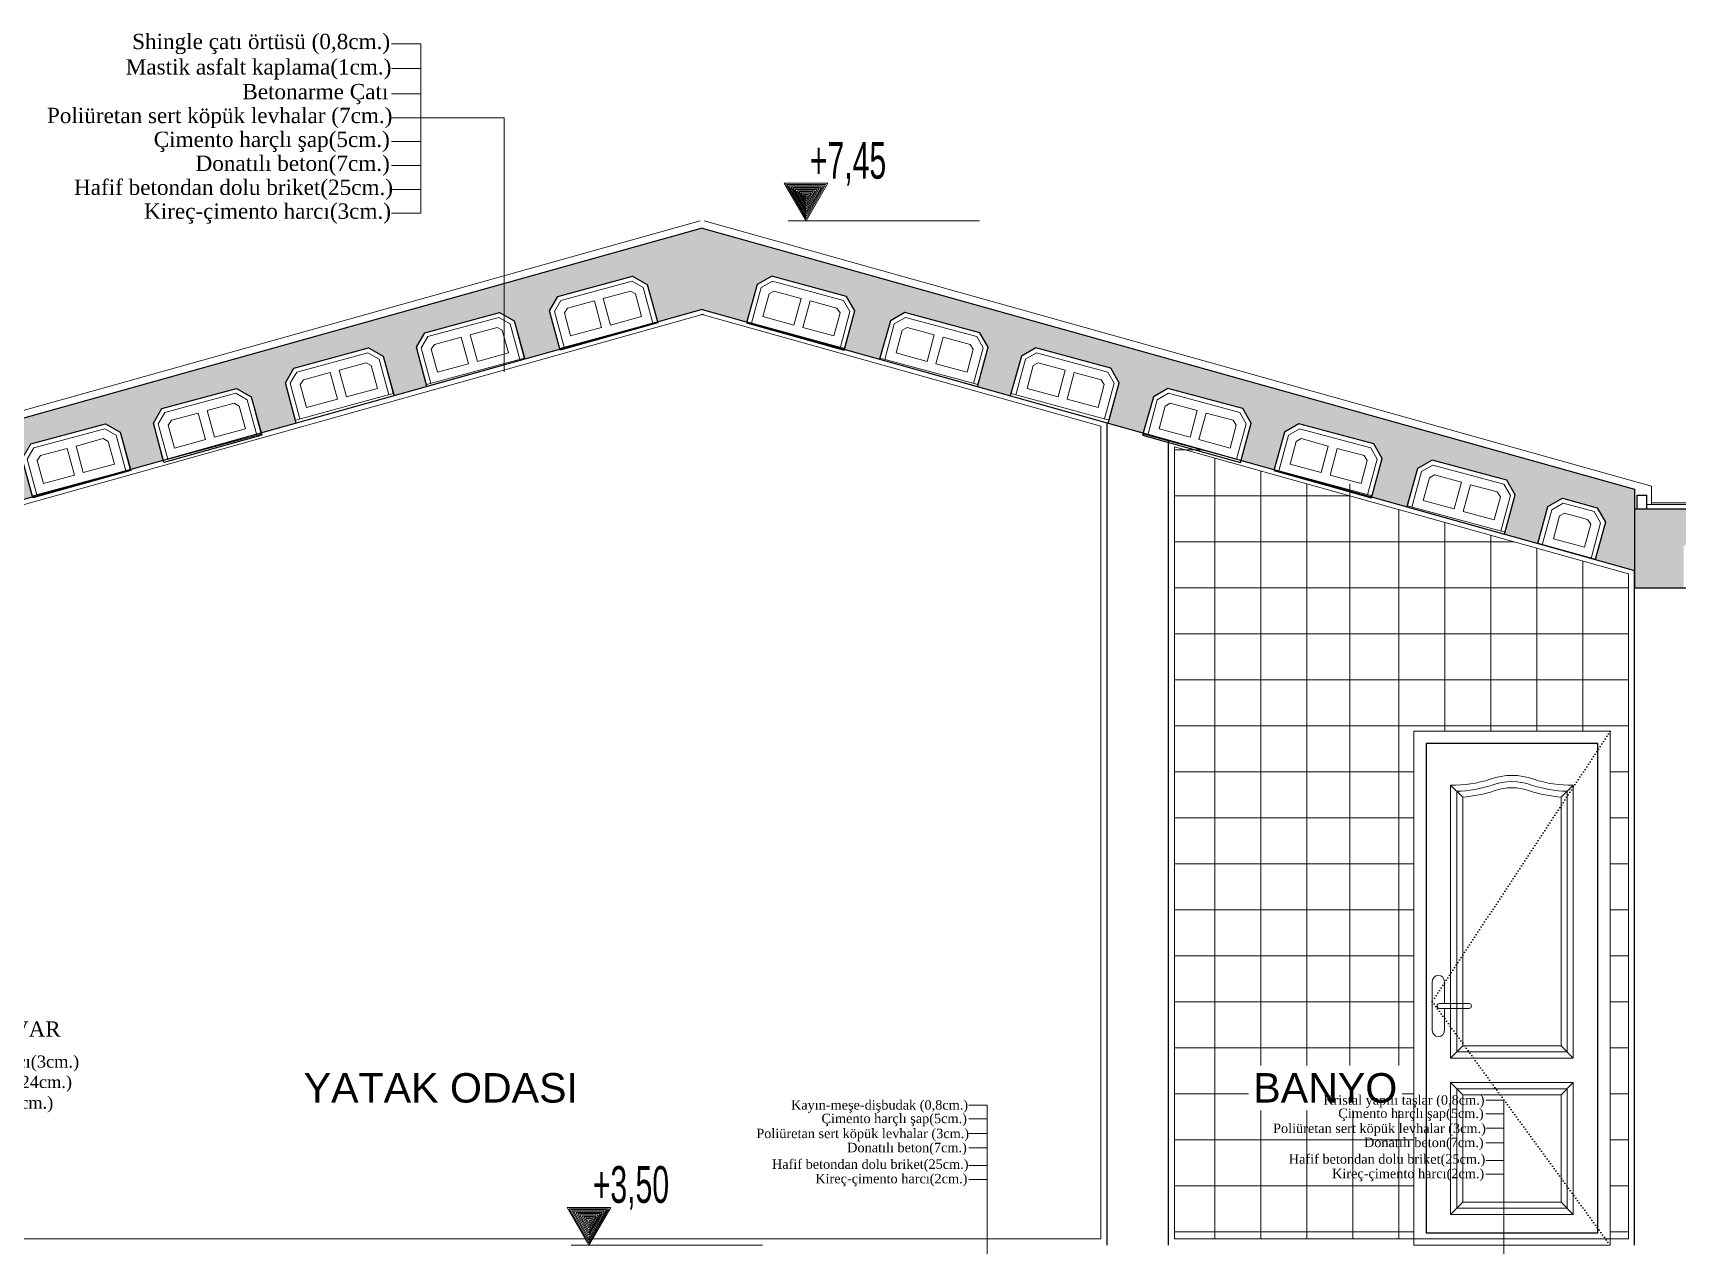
# Model space of a CAD drawing. Extents: x 775040 to 808375, y 4159409 to 4163651.
# Drawn here: x 802654 to 804330, y 4160622 to 4161858 of the extents above; entities that cross this region are included whole.
import ezdxf

# ---------------------------------------------------------------- set-up
doc = ezdxf.new("R2010")
doc.units = 0
doc.header["$MEASUREMENT"] = 0
doc.linetypes.add('DOT3', pattern=[0.06, 0, -0.06])
for name, color, linetype, lineweight in [('25yazi', 255, 'Continuous', 15), ('kapı', 3, 'Continuous', 9), ('P-HatchLight', 200, 'Continuous', 5), ('P-Levels', 240, 'Continuous', 20), ('P-Oklar', 31, 'Continuous', 18), ('Z_ duvar', 7, 'Continuous', 30), ('Z_asmolen', 53, 'Continuous', 9), ('Z_g3', 3, 'Continuous', 13), ('Z_g4', 4, 'Continuous', 15), ('Z_iç ölçü dikey', 111, 'Continuous', 25), ('Z_kesit döşeme', 5, 'Continuous', 30), ('Z_kolon tarama', 171, 'Continuous', 5), ('Z_sıva', 241, 'Continuous', 5), ('Z_tarama', 8, 'Continuous', 5), ('Z_yazı', 4, 'Continuous', 20)]:
    doc.layers.add(name, color=color, linetype=linetype, lineweight=lineweight)
for name, color, linetype in [('GÖRÜNÜŞ7', 1, 'Continuous'), ('IZDOT', 3, 'DOT3'), ('kot', 4, 'Continuous')]:
    doc.layers.add(name, color=color, linetype=linetype)
doc.styles.add('50', font='swisscl.ttf', dxfattribs={"height": 50})
doc.styles.add('ARIAL', font='ariblk.ttf', dxfattribs={"height": 1})
doc.styles.add('ÖLÇÜ', font='times.ttf', dxfattribs={"height": 15})
pattern_1 = [(45, (-1176038.405, -6240780.584), (-6.629126074, 6.629126074), []), (45, (-1176031.7755, -6240780.584), (-6.629126074, 6.629126074), [4.6875, -2.34375])]

# ---------------------------------------------------------------- blocks, each defined once
blk = doc.blocks.new('asbnm')
at = {"layer": 'Z_asmolen'}
for p, q in [((44128.83, -2548.34), (44123.66, -2553.51)), ((44129.66, -2550.34), (44125.66, -2554.34)), ((44162.49, -2548.34), (44128.83, -2548.34)), ((44161.66, -2550.34), (44129.66, -2550.34)), ((44161.66, -2550.34), (44165.66, -2554.34)), ((44162.49, -2548.34), (44167.66, -2553.51)), ((44187.83, -2548.34), (44182.66, -2553.51)), ((44188.66, -2550.34), (44184.66, -2554.34)), ((44221.49, -2548.34), (44187.83, -2548.34)), ((44220.66, -2550.34), (44188.66, -2550.34)), ((44220.66, -2550.34), (44224.66, -2554.34)), ((44221.49, -2548.34), (44226.66, -2553.51)), ((44123.66, -2570.34), (44123.66, -2553.51)), ((44125.66, -2570.34), (44125.66, -2554.34)), ((44131.43, -2554.34), (44129.66, -2556.07)), ((44129.66, -2566.34), (44129.66, -2556.07)), ((44143.66, -2554.34), (44131.43, -2554.34)), ((44143.66, -2554.34), (44143.66, -2566.34)), ((44159.76, -2554.34), (44147.66, -2554.34)), ((44147.66, -2554.34), (44147.66, -2566.34)), ((44159.76, -2554.34), (44161.66, -2556.01)), ((44161.66, -2566.34), (44161.66, -2556.01)), ((44165.66, -2570.34), (44165.66, -2554.34)), ((44167.66, -2570.34), (44167.66, -2553.51)), ((44182.66, -2570.34), (44182.66, -2553.51)), ((44184.66, -2570.34), (44184.66, -2554.34)), ((44190.43, -2554.34), (44188.66, -2556.07)), ((44188.66, -2566.34), (44188.66, -2556.07)), ((44202.66, -2554.34), (44190.43, -2554.34)), ((44202.66, -2554.34), (44202.66, -2566.34)), ((44218.76, -2554.34), (44206.66, -2554.34)), ((44206.66, -2554.34), (44206.66, -2566.34)), ((44218.76, -2554.34), (44220.66, -2556.01)), ((44220.66, -2566.34), (44220.66, -2556.01)), ((44224.66, -2570.34), (44224.66, -2554.34)), ((44226.66, -2570.34), (44226.66, -2553.51)), ((44167.66, -2570.34), (44123.66, -2570.34)), ((44143.66, -2566.34), (44129.66, -2566.34)), ((44161.66, -2566.34), (44147.66, -2566.34)), ((44226.66, -2570.34), (44182.66, -2570.34)), ((44202.66, -2566.34), (44188.66, -2566.34)), ((44220.66, -2566.34), (44206.66, -2566.34))]:
    blk.add_line(p, q, dxfattribs=at)
blk = doc.blocks.new('KOTLAMAGORUNUS KESITTE')
at = {"layer": 'P-HatchLight'}
for points in [[(0.1521, 0.1484), (0.0722, 0.01), (-0.0077, 0.1484)], [(0.1434, 0.1434), (0.0722, 0.02), (0.0009, 0.1434)], [(0.1348, 0.1384), (0.0722, 0.03), (0.0096, 0.1384)], [(0.1261, 0.1334), (0.0722, 0.04), (0.0183, 0.1334)], [(0.1175, 0.1284), (0.0722, 0.05), (0.0269, 0.1284)], [(0.1088, 0.1234), (0.0722, 0.06), (0.0356, 0.1234)], [(0.1001, 0.1184), (0.0722, 0.07), (0.0442, 0.1184)], [(0.0915, 0.1134), (0.0722, 0.08), (0.0529, 0.1134)], [(0.0828, 0.1084), (0.0722, 0.09), (0.0616, 0.1084)], [(0.0742, 0.1034), (0.0722, 0.1), (0.0702, 0.1034)]]:
    blk.add_lwpolyline(points, close=True, dxfattribs=at)
at = {"layer": 'P-Oklar', "color": 2, "ltscale": 0.5}
blk.add_line((0, 0), (0.7795, 0), dxfattribs=at)
blk.add_lwpolyline([(-0.0164, 0.1534), (0.0722, 0), (0.1608, 0.1534)], close=True, dxfattribs=at)
at = {"layer": 'P-Levels', "color": 7, "style": '50', "width": 0.8}
blk.add_attdef('%%P0.00', (-0.0314, 0.1775), '', height=0.15, dxfattribs=at)

msp = doc.modelspace()

# ---------------------------------------------------------------- hatches: boundary and pattern name
at = {"layer": 'Z_kolon tarama'}
h = msp.add_hatch(dxfattribs=at)
h.set_pattern_fill('ANSI33', color=256, scale=37.5, style=0)
h.set_pattern_definition(pattern_1)
h.paths.add_polyline_path([(803336.26, 4161658.89), (802188.44, 4161337.45), (802201.93, 4161289.3), (802323.76, 4161323.42), (802323.76, 4161197.27), (802386.26, 4161197.27), (802386.26, 4161309.77), (802426.19, 4161320.95), (802415.75, 4161359.57), (802424.29, 4161374.43), (802459.72, 4161384), (802474.58, 4161375.46), (802485.22, 4161337.48), (802518.71, 4161346.86), (802507.88, 4161386.93), (802516.42, 4161401.79), (802592.57, 4161422.37), (802607.43, 4161413.83), (802618.37, 4161374.77), (802654.12, 4161384.79), (802643.54, 4161423.94), (802652.08, 4161438.8), (802728.24, 4161459.38), (802743.1, 4161450.84), (802753.78, 4161412.7), (802787.29, 4161422.08), (802777.04, 4161460.01), (802785.58, 4161474.88), (802861.73, 4161495.45), (802876.59, 4161486.91), (802886.93, 4161449.98), (802922.68, 4161459.99), (802911.52, 4161501.28), (802920.06, 4161516.14), (802996.21, 4161536.72), (803011.08, 4161528.18), (803022.36, 4161487.91), (803055.84, 4161497.29), (803045.02, 4161537.35), (803053.56, 4161552.21), (803129.71, 4161572.79), (803144.57, 4161564.25), (803155.51, 4161525.2), (803191.26, 4161535.21), (803180.68, 4161574.36), (803189.22, 4161589.23), (803265.37, 4161609.8), (803280.24, 4161601.27), (803290.92, 4161563.12), (803336.26, 4161575.82), (803381.6, 4161563.12), (803392.29, 4161601.27), (803407.15, 4161609.8), (803483.3, 4161589.23), (803491.84, 4161574.36), (803481.26, 4161535.21), (803517.01, 4161525.2), (803527.95, 4161564.25), (803542.81, 4161572.79), (803618.97, 4161552.21), (803627.51, 4161537.35), (803616.68, 4161497.29), (803650.17, 4161487.91), (803661.44, 4161528.18), (803676.31, 4161536.72), (803752.46, 4161516.14), (803761, 4161501.28), (803749.84, 4161459.99), (803785.59, 4161449.98), (803795.93, 4161486.91), (803810.79, 4161495.45), (803886.94, 4161474.88), (803895.48, 4161460.01), (803885.23, 4161422.08), (803918.74, 4161412.7), (803929.42, 4161450.84), (803944.29, 4161459.38), (804020.44, 4161438.8), (804028.98, 4161423.94), (804018.4, 4161384.79), (804054.15, 4161374.77), (804065.09, 4161413.83), (804079.95, 4161422.37), (804156.1, 4161401.79), (804164.64, 4161386.93), (804153.82, 4161346.86), (804187.65, 4161337.39), (804197.79, 4161374.93), (804212.65, 4161383.47), (804248.08, 4161373.89), (804256.62, 4161359.03), (804245.98, 4161321.05), (804246.33, 4161320.96), (804286.26, 4161309.77), (804286.26, 4161372.27), (804286.26, 4161392.85)])
h = msp.add_hatch(dxfattribs=at)
h.set_pattern_fill('ANSI33', color=256, scale=37.5, style=0)
h.set_pattern_definition(pattern_1)
h.paths.add_polyline_path([(805234.19, 4161347.27), (805318.33, 4161347.27), (805331.26, 4161334.34), (805331.26, 4161292.27), (805368.76, 4161292.27), (805368.76, 4161334.34), (805381.69, 4161347.27), (805465.83, 4161347.27), (805476.43, 4161336.67), (805476.43, 4161372.27), (804286.26, 4161372.27), (804286.26, 4161292.27), (804336.26, 4161292.27), (804336.26, 4161334.34), (804349.19, 4161347.27), (804433.33, 4161347.27), (804446.26, 4161334.34), (804446.26, 4161292.27), (804483.76, 4161292.27), (804483.76, 4161334.34), (804496.69, 4161347.27), (804580.83, 4161347.27), (804593.76, 4161334.34), (804593.76, 4161292.27), (804631.26, 4161292.27), (804631.26, 4161334.34), (804644.19, 4161347.27), (804728.33, 4161347.27), (804741.26, 4161334.34), (804741.26, 4161292.27), (804778.76, 4161292.27), (804778.76, 4161334.34), (804791.69, 4161347.27), (804875.83, 4161347.27), (804888.76, 4161334.34), (804888.76, 4161292.27), (804926.26, 4161292.27), (804926.26, 4161334.34), (804939.19, 4161347.27), (805023.33, 4161347.27), (805036.26, 4161334.34), (805036.26, 4161292.27), (805073.76, 4161292.27), (805073.76, 4161334.34), (805086.69, 4161347.27), (805170.83, 4161347.27), (805183.76, 4161334.34), (805183.76, 4161292.27), (805221.26, 4161292.27), (805221.26, 4161334.34)])
h.paths.add_polyline_path([(804616.98, 4161311.81), (804616.98, 4161352.73), (804570.1, 4161352.73), (804570.1, 4161311.81)], flags=24)
h.paths.add_polyline_path([(806271.54, 4161311.81), (806271.54, 4161352.73), (806224.67, 4161352.73), (806224.67, 4161311.81)], flags=25)
h.paths.add_polyline_path([(806062.59, 4161340.51), (806062.59, 4161372.27), (805476.43, 4161372.27), (805476.43, 4161336.67), (805478.76, 4161334.34), (805478.76, 4161292.27), (805516.26, 4161292.27), (805516.26, 4161334.34), (805529.19, 4161347.27), (805613.33, 4161347.27), (805626.26, 4161334.34), (805626.26, 4161292.27), (805663.76, 4161292.27), (805663.76, 4161334.34), (805676.69, 4161347.27), (805760.83, 4161347.27), (805773.76, 4161334.34), (805773.76, 4161292.27), (805811.26, 4161292.27), (805811.26, 4161334.34), (805824.19, 4161347.27), (805908.33, 4161347.27), (805921.26, 4161334.34), (805921.26, 4161292.27), (805958.76, 4161292.27), (805958.76, 4161334.34), (805971.69, 4161347.27), (806055.83, 4161347.27)])

# ---------------------------------------------------------------- linework, layer by layer
at = {"layer": 'GÖRÜNÜŞ7', "color": 21}
msp.add_lwpolyline([(804248.76, 4160634.77), (804248.76, 4161133.52), (804073.76, 4161133.52), (804073.76, 4160634.77), (804248.76, 4160634.77)], dxfattribs=at)
at = {"layer": 'IZDOT', "ltscale": 50}
msp.add_lwpolyline([(804261.26, 4161146.02), (804080.01, 4160870.62), (804261.26, 4160622.27)], dxfattribs=at)
at = {"layer": 'kapı', "color": 8}
for p, q in [((804098.76, 4161090.97), (804111.26, 4161078.89)), ((804223.76, 4161090.97), (804211.26, 4161078.89)), ((804080.01, 4160891.02), (804080.01, 4160841.02)), ((804092.51, 4160891.02), (804092.51, 4160868.52)), ((804087.51, 4160868.52), (804117.51, 4160868.52)), ((804087.51, 4160863.52), (804117.51, 4160863.52)), ((804092.51, 4160863.52), (804092.51, 4160841.02)), ((804111.26, 4160825.39), (804098.76, 4160812.89)), ((804211.26, 4160825.39), (804223.76, 4160812.89)), ((804111.26, 4160775.39), (804098.76, 4160787.89)), ((804211.26, 4160775.39), (804223.76, 4160787.89)), ((804111.26, 4160666.02), (804098.76, 4160653.52)), ((804211.26, 4160666.02), (804223.76, 4160653.52))]:
    msp.add_line(p, q, dxfattribs=at)
at = {"layer": 'kapı', "color": 4}
msp.add_lwpolyline([(804061.26, 4160622.27), (804261.26, 4160622.27), (804261.26, 4161146.02), (804061.26, 4161146.02), (804061.26, 4160622.27)], close=True, dxfattribs=at)
at = {"layer": 'kapı', "color": 8}
for points in [[(804098.76, 4160812.89), (804223.76, 4160812.89), (804223.76, 4161090.97, -0.080625), (804183.39, 4161097.03, 0.1795974), (804139.14, 4161097.03, -0.0805689), (804098.76, 4161090.97)], [(804111.26, 4160825.39), (804211.26, 4160825.39), (804211.26, 4161078.89, -0.0584438), (804179.28, 4161085.22, 0.1822595), (804143.24, 4161085.22, -0.058407), (804111.26, 4161078.89)]]:
    msp.add_lwpolyline(points, format="xyb", close=True, dxfattribs=at)
at = {"layer": 'kapı', "color": 9}
msp.add_lwpolyline([(804105.01, 4160819.14), (804217.51, 4160819.14), (804217.51, 4161084.8, -0.0690053), (804181.34, 4161091.12, 0.1808346), (804141.19, 4161091.12, -0.0689597), (804105.01, 4161084.8)], format="xyb", close=True, dxfattribs=at)
at = {"layer": 'kapı', "color": 8}
msp.add_lwpolyline([(804098.76, 4160787.89), (804098.76, 4160653.52), (804223.76, 4160653.52), (804223.76, 4160787.89), (804098.76, 4160787.89)], dxfattribs=at)
at = {"layer": 'kapı', "color": 9}
msp.add_lwpolyline([(804105.01, 4160781.64), (804105.01, 4160659.77), (804217.51, 4160659.77), (804217.51, 4160781.64)], close=True, dxfattribs=at)
at = {"layer": 'kapı', "color": 8}
msp.add_lwpolyline([(804111.26, 4160775.39), (804111.26, 4160666.02), (804211.26, 4160666.02), (804211.26, 4160775.39)], close=True, dxfattribs=at)
for centre, radius, start, end in [((804086.26, 4160891.02), 6.25, 0, 180), ((804087.51, 4160866.02), 2.5, 90, 270), ((804117.51, 4160866.02), 2.5, 270, 90), ((804086.26, 4160841.02), 6.25, 180, 0)]:
    msp.add_arc(centre, radius, start, end, dxfattribs=at)
at = {"layer": 'Z_ duvar', "ltscale": 50}
for p, q in [((803748.76, 4160622.27), (803748.76, 4161460.3)), ((803811.26, 4160622.27), (803811.26, 4161442.79)), ((804286.26, 4160622.27), (804286.26, 4161292.27))]:
    msp.add_line(p, q, dxfattribs=at)
at = {"layer": 'Z_asmolen'}
for p, q in [((803189.22, 4161589.23), (803265.37, 4161609.8)), ((803192.32, 4161585.21), (803264.72, 4161604.77)), ((803264.72, 4161604.77), (803276.22, 4161598.17)), ((803265.37, 4161609.8), (803280.24, 4161601.27)), ((803407.15, 4161609.8), (803392.29, 4161601.27)), ((803407.8, 4161604.77), (803396.3, 4161598.17)), ((803483.3, 4161589.23), (803407.15, 4161609.8)), ((803480.2, 4161585.21), (803407.8, 4161604.77)), ((803189.22, 4161589.23), (803180.68, 4161574.36)), ((803235.49, 4161587.16), (803263.15, 4161594.64)), ((803235.49, 4161587.16), (803242.83, 4161560.01)), ((803263.15, 4161594.64), (803268.22, 4161591.82)), ((803274.5, 4161568.57), (803268.22, 4161591.82)), ((803286, 4161561.97), (803276.22, 4161598.17)), ((803290.53, 4161563.19), (803280.24, 4161601.27)), ((803382, 4161563.19), (803392.29, 4161601.27)), ((803386.52, 4161561.97), (803396.3, 4161598.17)), ((803398.02, 4161568.57), (803404.3, 4161591.82)), ((803409.38, 4161594.64), (803404.3, 4161591.82)), ((803437.03, 4161587.16), (803409.38, 4161594.64)), ((803437.03, 4161587.16), (803429.69, 4161560.01)), ((803483.3, 4161589.23), (803491.84, 4161574.36)), ((803190.97, 4161536.29), (803180.68, 4161574.36)), ((803192.32, 4161585.21), (803185.71, 4161573.71)), ((803195.5, 4161537.51), (803185.71, 4161573.71)), ((803199.06, 4161577.32), (803195.79, 4161572.38)), ((803202.1, 4161549.01), (803195.79, 4161572.38)), ((803199.06, 4161577.32), (803226.44, 4161584.72)), ((803226.44, 4161584.72), (803233.78, 4161557.57)), ((803446.08, 4161584.72), (803438.74, 4161557.57)), ((803473.46, 4161577.32), (803446.08, 4161584.72)), ((803470.42, 4161549.01), (803476.74, 4161572.38)), ((803473.46, 4161577.32), (803476.74, 4161572.38)), ((803477.03, 4161537.51), (803486.81, 4161573.71)), ((803480.2, 4161585.21), (803486.81, 4161573.71)), ((803481.55, 4161536.29), (803491.84, 4161574.36)), ((803190.97, 4161536.29), (803290.53, 4161563.19)), ((803202.1, 4161549.01), (803233.78, 4161557.57)), ((803242.83, 4161560.01), (803274.5, 4161568.57)), ((803481.55, 4161536.29), (803382, 4161563.19)), ((803429.69, 4161560.01), (803398.02, 4161568.57)), ((803470.42, 4161549.01), (803438.74, 4161557.57)), ((804079.95, 4161422.37), (804065.09, 4161413.83)), ((804156.1, 4161401.79), (804079.95, 4161422.37)), ((804054.8, 4161375.75), (804065.09, 4161413.83)), ((804059.32, 4161374.53), (804069.11, 4161410.73)), ((804080.6, 4161417.34), (804069.11, 4161410.73)), ((804070.82, 4161381.13), (804077.1, 4161404.39)), ((804082.18, 4161407.2), (804077.1, 4161404.39)), ((804153.01, 4161397.77), (804080.6, 4161417.34)), ((804109.83, 4161399.72), (804082.18, 4161407.2)), ((804109.83, 4161399.72), (804102.5, 4161372.57)), ((804118.88, 4161397.28), (804111.55, 4161370.13)), ((804146.26, 4161389.88), (804118.88, 4161397.28)), ((804146.26, 4161389.88), (804149.54, 4161384.94)), ((804149.83, 4161350.07), (804159.61, 4161386.27)), ((804153.01, 4161397.77), (804159.61, 4161386.27)), ((804154.35, 4161348.85), (804164.64, 4161386.93)), ((804156.1, 4161401.79), (804164.64, 4161386.93)), ((804154.35, 4161348.85), (804054.8, 4161375.75)), ((804102.5, 4161372.57), (804070.82, 4161381.13)), ((804143.22, 4161361.57), (804111.55, 4161370.13)), ((804143.22, 4161361.57), (804149.54, 4161384.94)), ((804187.65, 4161337.39), (804197.79, 4161374.93)), ((804192.16, 4161336.12), (804201.81, 4161371.83)), ((804212.65, 4161383.47), (804197.79, 4161374.93)), ((804213.3, 4161378.44), (804201.81, 4161371.83)), ((804248.08, 4161373.89), (804212.65, 4161383.47)), ((804244.98, 4161369.88), (804213.3, 4161378.44)), ((804244.98, 4161369.88), (804251.59, 4161358.38)), ((804248.08, 4161373.89), (804256.62, 4161359.03)), ((804203.52, 4161342.23), (804209.8, 4161365.49)), ((804209.8, 4161365.49), (804203.52, 4161342.23)), ((804214.88, 4161368.3), (804209.8, 4161365.49)), ((804238.24, 4161361.99), (804214.88, 4161368.3)), ((804238.24, 4161361.99), (804214.88, 4161368.3)), ((804235.2, 4161333.67), (804241.51, 4161357.05)), ((804241.51, 4161357.05), (804235.2, 4161333.67)), ((804238.24, 4161361.99), (804241.51, 4161357.05)), ((804241.8, 4161322.18), (804251.59, 4161358.38)), ((804235.2, 4161333.67), (804203.52, 4161342.23)), ((804235.2, 4161333.67), (804203.52, 4161342.23))]:
    msp.add_line(p, q, dxfattribs=at)
at = {"layer": 'Z_g3', "ltscale": 0.8}
for p, q in [((803019.59, 4161846.78), (803049.58, 4161846.78)), ((803049.58, 4161846.78), (803049.58, 4161673.92)), ((803019.59, 4161821.62), (803049.58, 4161821.62)), ((803019.59, 4161795.64), (803049.58, 4161795.64)), ((803019.59, 4161771.29), (803049.58, 4161771.29)), ((803049.58, 4161771.29), (803134.5, 4161771.29)), ((803134.5, 4161512.24), (803134.5, 4161771.29)), ((803019.59, 4161746.95), (803049.58, 4161746.95)), ((803019.59, 4161722.61), (803049.58, 4161722.61)), ((803019.59, 4161698.26), (803049.58, 4161698.26)), ((803019.59, 4161673.92), (803049.58, 4161673.92))]:
    msp.add_line(p, q, dxfattribs=at)
at = {"layer": 'Z_g3'}
for p, q in [((804134.56, 4160770.08), (804153.04, 4160770.08)), ((804134.56, 4160770.08), (804153.04, 4160770.08)), ((804153.04, 4160770.08), (804153.04, 4160539.42)), ((803608.03, 4160764.86), (803626.5, 4160764.86)), ((803608.03, 4160764.86), (803626.5, 4160764.86)), ((803608.03, 4160750.97), (803626.5, 4160750.97)), ((803608.03, 4160750.97), (803626.5, 4160750.97)), ((803626.5, 4160764.86), (803626.5, 4160534.19)), ((804134.56, 4160756.2), (804153.04, 4160756.2)), ((804134.56, 4160756.2), (804153.04, 4160756.2)), ((803608.03, 4160736.21), (803626.5, 4160736.21)), ((804134.56, 4160741.43), (804153.04, 4160741.43)), ((803608.03, 4160721.44), (803626.5, 4160721.44)), ((804134.56, 4160726.66), (804153.04, 4160726.66)), ((803608.03, 4160703.47), (803626.5, 4160703.47)), ((804134.56, 4160708.69), (804153.04, 4160708.69)), ((803608.03, 4160689.27), (803626.5, 4160689.27)), ((804134.56, 4160694.5), (804153.04, 4160694.5))]:
    msp.add_line(p, q, dxfattribs=at)
at = {"layer": 'Z_g4', "color": 4, "linetype": 'Continuous'}
msp.add_line((803336.26, 4161575.82), (804286.26, 4161309.77), dxfattribs=at)
at = {"layer": 'Z_iç ölçü dikey', "color": 5, "linetype": 'Continuous'}
for p, q in [((803189.22, 4161589.23), (803265.37, 4161609.8)), ((803265.37, 4161609.8), (803280.24, 4161601.27)), ((803407.15, 4161609.8), (803392.29, 4161601.27)), ((803483.3, 4161589.23), (803407.15, 4161609.8)), ((803180.68, 4161574.36), (803189.22, 4161589.23)), ((803280.24, 4161601.27), (803291.17, 4161562.21)), ((803392.29, 4161601.27), (803381.35, 4161562.21)), ((803491.84, 4161574.36), (803483.3, 4161589.23)), ((803053.56, 4161552.21), (803129.71, 4161572.79)), ((803129.71, 4161572.79), (803144.57, 4161564.25)), ((803191.51, 4161534.3), (803180.68, 4161574.36)), ((803481.01, 4161534.3), (803491.84, 4161574.36)), ((803542.81, 4161572.79), (803527.95, 4161564.25)), ((803618.97, 4161552.21), (803542.81, 4161572.79)), ((803144.57, 4161564.25), (803155.51, 4161525.2)), ((803291.17, 4161562.21), (803191.51, 4161534.3)), ((803381.35, 4161562.21), (803481.01, 4161534.3)), ((803527.95, 4161564.25), (803517.01, 4161525.2)), ((802920.06, 4161516.14), (802996.21, 4161536.72)), ((802996.21, 4161536.72), (803011.08, 4161528.18)), ((803045.02, 4161537.35), (803053.56, 4161552.21)), ((803055.84, 4161497.29), (803045.02, 4161537.35)), ((803616.68, 4161497.29), (803627.51, 4161537.35)), ((803627.51, 4161537.35), (803618.97, 4161552.21)), ((803676.31, 4161536.72), (803661.44, 4161528.18)), ((803752.46, 4161516.14), (803676.31, 4161536.72)), ((803011.08, 4161528.18), (803022.36, 4161487.91)), ((803155.51, 4161525.2), (803055.84, 4161497.29)), ((803517.01, 4161525.2), (803616.68, 4161497.29)), ((803661.44, 4161528.18), (803650.17, 4161487.91)), ((802911.52, 4161501.28), (802920.06, 4161516.14)), ((803761, 4161501.28), (803752.46, 4161516.14)), ((802785.58, 4161474.88), (802861.73, 4161495.45)), ((802861.73, 4161495.45), (802876.59, 4161486.91)), ((802876.59, 4161486.91), (802887.53, 4161447.86)), ((802922.68, 4161459.99), (802911.52, 4161501.28)), ((803749.84, 4161459.99), (803761, 4161501.28)), ((803795.93, 4161486.91), (803784.99, 4161447.86)), ((803810.79, 4161495.45), (803795.93, 4161486.91)), ((803886.94, 4161474.88), (803810.79, 4161495.45)), ((802777.04, 4161460.01), (802785.58, 4161474.88)), ((803895.48, 4161460.01), (803886.94, 4161474.88)), ((802652.08, 4161438.8), (802728.24, 4161459.38)), ((802728.24, 4161459.38), (802743.1, 4161450.84)), ((802787.86, 4161419.95), (802777.04, 4161460.01)), ((803884.66, 4161419.95), (803895.48, 4161460.01)), ((803944.29, 4161459.38), (803929.42, 4161450.84)), ((804020.44, 4161438.8), (803944.29, 4161459.38)), ((802743.1, 4161450.84), (802754.04, 4161411.79)), ((802887.53, 4161447.86), (802787.86, 4161419.95)), ((803784.99, 4161447.86), (803884.66, 4161419.95)), ((803929.42, 4161450.84), (803918.49, 4161411.79)), ((804028.98, 4161423.94), (804020.44, 4161438.8)), ((802654.37, 4161383.88), (802643.54, 4161423.94)), ((804018.15, 4161383.88), (804028.98, 4161423.94)), ((804079.95, 4161422.37), (804065.09, 4161413.83)), ((804156.1, 4161401.79), (804079.95, 4161422.37)), ((802754.04, 4161411.79), (802654.37, 4161383.88)), ((803918.49, 4161411.79), (804018.15, 4161383.88)), ((804065.09, 4161413.83), (804054.15, 4161374.77)), ((804153.82, 4161346.86), (804164.64, 4161386.93)), ((804164.64, 4161386.93), (804156.1, 4161401.79)), ((804286.26, 4161392.85), (804286.26, 4161372.27)), ((804288.78, 4161372.27), (804288.78, 4161386.64)), ((804288.78, 4161386.64), (804298.78, 4161386.64)), ((804298.78, 4161372.27), (804298.78, 4161386.64)), ((804054.15, 4161374.77), (804153.82, 4161346.86)), ((804187.65, 4161337.39), (804197.79, 4161374.93)), ((804197.79, 4161374.93), (804212.65, 4161383.47)), ((804212.65, 4161383.47), (804248.08, 4161373.89)), ((804248.08, 4161373.89), (804256.62, 4161359.03)), ((804256.62, 4161359.03), (804245.98, 4161321.05)), ((804246.33, 4161320.96), (804187.65, 4161337.39))]:
    msp.add_line(p, q, dxfattribs=at)
at = {"layer": 'Z_kesit döşeme', "linetype": 'Continuous'}
for p, q in [((803336.26, 4161658.89), (802188.44, 4161337.45)), ((803336.26, 4161658.89), (804286.26, 4161392.85)), ((803336.26, 4161575.82), (802386.26, 4161309.77)), ((803336.26, 4161575.82), (804286.26, 4161309.77)), ((804286.26, 4161292.27), (804286.26, 4161309.77))]:
    msp.add_line(p, q, dxfattribs=at)
msp.add_lwpolyline([(806062.59, 4161372.27), (804286.26, 4161372.27), (804286.26, 4161292.27), (806062.59, 4161292.27)], dxfattribs=at)
at = {"layer": 'Z_sıva', "linetype": 'Continuous'}
for p, q in [((803334.24, 4161666.12), (802179.2, 4161342.65)), ((803338.28, 4161666.12), (804303.36, 4161395.85)), ((803337.61, 4161571), (802391.26, 4161305.98)), ((803334.91, 4161571), (803742.4, 4161456.89)), ((803742.4, 4161456.89), (803742.4, 4160628.52)), ((803817.51, 4161435.85), (803817.51, 4160628.52)), ((803817.51, 4161435.85), (804280.01, 4161306.33)), ((804298.78, 4161386.64), (804298.78, 4161372.27)), ((804303.36, 4161377.27), (804303.36, 4161395.85)), ((804298.78, 4161377.27), (804411.26, 4161377.27)), ((804303.36, 4161378.96), (804406.26, 4161378.96)), ((804280.01, 4161292.27), (804280.01, 4161306.33)), ((804280.01, 4160628.52), (804280.01, 4161292.27)), ((803742.4, 4160628.52), (802391.26, 4160628.52)), ((803817.51, 4160628.52), (804280.01, 4160628.52))]:
    msp.add_line(p, q, dxfattribs=at)
at = {"layer": 'Z_tarama'}
for p, q in [((803847, 4161432.78), (803817.51, 4161432.78)), ((803858.45, 4160628.52), (803858.45, 4161424.39)), ((803905.32, 4160805.38), (803905.32, 4161411.26)), ((803995.84, 4161385.91), (803817.51, 4161385.91)), ((803952.2, 4160805.38), (803952.2, 4161398.13)), ((803996.25, 4160805.38), (803996.25, 4161398.13)), ((804045.95, 4160805.38), (804045.95, 4161371.88)), ((804092.82, 4161146.02), (804092.82, 4161358.75)), ((803998.76, 4161339.03), (803817.51, 4161339.03)), ((804163.23, 4161339.03), (803998.76, 4161339.03)), ((804139.7, 4161146.02), (804139.7, 4161345.62)), ((804186.57, 4161146.02), (804186.57, 4161332.5)), ((804233.45, 4161146.02), (804233.45, 4161319.37)), ((803998.76, 4161292.16), (803817.51, 4161292.16)), ((804280.01, 4161292.16), (803998.76, 4161292.16)), ((803998.76, 4161245.28), (803817.51, 4161245.28)), ((804280.01, 4161245.28), (803998.76, 4161245.28)), ((803998.76, 4161198.41), (803817.51, 4161198.41)), ((804280.01, 4161198.41), (803998.76, 4161198.41)), ((803998.76, 4161151.53), (803817.51, 4161151.53)), ((804280.01, 4161151.53), (803998.76, 4161151.53)), ((803998.76, 4161104.66), (803817.51, 4161104.66)), ((804061.26, 4161104.66), (803998.76, 4161104.66)), ((804280.01, 4161104.66), (804261.26, 4161104.66)), ((803998.76, 4161057.78), (803817.51, 4161057.78)), ((804061.26, 4161057.78), (803998.76, 4161057.78)), ((804280.01, 4161057.78), (804261.26, 4161057.78)), ((803998.76, 4161010.91), (803817.51, 4161010.91)), ((804061.26, 4161010.91), (803998.76, 4161010.91)), ((804280.01, 4161010.91), (804261.26, 4161010.91)), ((803998.76, 4160964.03), (803817.51, 4160964.03)), ((804061.26, 4160964.03), (803998.76, 4160964.03)), ((804280.01, 4160964.03), (804261.26, 4160964.03)), ((803998.76, 4160917.16), (803817.51, 4160917.16)), ((804061.26, 4160917.16), (803998.76, 4160917.16)), ((804280.01, 4160917.16), (804261.26, 4160917.16)), ((803998.76, 4160870.28), (803817.51, 4160870.28)), ((804061.26, 4160870.28), (803998.76, 4160870.28)), ((804280.01, 4160870.28), (804261.26, 4160870.28)), ((803998.76, 4160823.41), (803817.51, 4160823.41)), ((804061.26, 4160823.41), (803998.76, 4160823.41)), ((804280.01, 4160823.41), (804261.26, 4160823.41)), ((803892.68, 4160776.53), (803817.51, 4160776.53)), ((804061.26, 4160776.53), (804049.46, 4160776.53)), ((804280.01, 4160776.53), (804261.26, 4160776.53)), ((803905.32, 4160628.52), (803905.32, 4160759.34)), ((803952.2, 4160628.52), (803952.2, 4160759.34)), ((803999.07, 4160628.52), (803999.07, 4160759.34)), ((804045.95, 4160628.52), (804045.95, 4160759.34)), ((803998.76, 4160729.66), (803817.51, 4160729.66)), ((804061.26, 4160729.66), (803998.76, 4160729.66)), ((804280.01, 4160729.66), (804261.26, 4160729.66)), ((803998.76, 4160682.78), (803817.51, 4160682.78)), ((804061.26, 4160682.78), (803998.76, 4160682.78)), ((804280.01, 4160682.78), (804261.26, 4160682.78)), ((803998.76, 4160635.91), (803817.51, 4160635.91)), ((804061.26, 4160635.91), (803998.76, 4160635.91)), ((804280.01, 4160635.91), (804261.26, 4160635.91))]:
    msp.add_line(p, q, dxfattribs=at)

# ---------------------------------------------------------------- block references
at = {"layer": 'kapı'}
for p, xscale, yscale, zscale, rotation in [((901417.45, 4194319.17), -2.343749999999999, 2.34375, 2.34375, 15.1214158906692), ((705255.08, 4194319.17), 2.343749999999999, 2.343749999999999, 2.343749999999999, 344.8785841093309), ((901149.47, 4194241.84), -2.343749999999999, 2.34375, 2.34375, 15.1214158906692), ((705523.05, 4194241.84), 2.343749999999999, 2.343749999999999, 2.343749999999999, 344.8785841093309)]:
    msp.add_blockref('asbnm', p, dxfattribs=dict(at, xscale=xscale, yscale=yscale, zscale=zscale, rotation=rotation))
at = {"layer": 'kot'}
ref = msp.add_blockref('KOTLAMAGORUNUS KESITTE', (803423.99, 4161666.12), dxfattribs=dict(at, xscale=250, yscale=250, zscale=250))
ref.add_attrib('%%P0.00', '+7,45', (803445.9, 4161709.19), dxfattribs={"layer": '25yazi', "height": 37.5, "style": '50', "width": 0.8})
ref = msp.add_blockref('KOTLAMAGORUNUS KESITTE', (803202.78, 4160622.27), dxfattribs=dict(at, xscale=250, yscale=250, zscale=250))
ref.add_attrib('%%P0.00', '+3,50', (803224.69, 4160665.35), dxfattribs={"layer": '25yazi', "height": 37.5, "style": '50', "width": 0.8})

# ---------------------------------------------------------------- texts
at = {"layer": 'Z_g3', "ltscale": 0.8, "style": 'ÖLÇÜ'}
for s, height, p in [('Shingle çatı örtüsü (0,8cm.)', 15.625, (802755.42, 4161841.25)), ('Mastik asfalt kaplama(1cm.)', 15.625, (802748.92, 4161815.35)), ('Betonarme Çatı', 15.625, (802867.7, 4161790.14)), ('Poliüretan sert köpük levhalar (7cm.)', 15.625, (802668.65, 4161765.83)), ('Çimento harçlı şap(5cm.)', 15.625, (802777.42, 4161741.48)), ('Donatılı beton(7cm.)', 15.625, (802820.02, 4161717.1)), ('Hafif betondan dolu briket(25cm.)', 15.625, (802696.16, 4161692.63)), ('Kireç-çimento harcı(3cm.)', 15.625, (802767.55, 4161668.33)), ('Kireç-çimento harcı(3cm.)', 12.375, (802502.17, 4160803.16)), ('İzolasyonlu tuğla (24cm.)', 12.375, (802501.62, 4160782.41)), ('Isı yalıtım sıvası(2cm.)', 12.375, (802502.17, 4160761.36)), ('Kayın-meşe-dişbudak (0,8cm.)', 9.625, (803426.68, 4160760.38)), ('Kristal yapılı taşlar (0,8cm.)', 9.625, (803968.99, 4160765.41)), ('Çimento harçlı şap(5cm.)', 9.625, (803457.77, 4160746.59)), ('Çimento harçlı şap(5cm.)', 9.625, (803984.31, 4160751.81)), ('Poliüretan sert köpük levhalar (3cm.)', 9.625, (803391.35, 4160731.31)), ('Poliüretan sert köpük levhalar (3cm.)', 9.625, (803917.88, 4160736.53)), ('Donatılı beton(7cm.)', 9.625, (804010.46, 4160722.13)), ('Donatılı beton(7cm.)', 9.625, (803483.93, 4160716.91)), ('Hafif betondan dolu briket(25cm.)', 9.625, (803933.87, 4160705.22)), ('Hafif betondan dolu briket(25cm.)', 9.625, (803407.34, 4160700)), ('Kireç-çimento harcı(2cm.)', 9.625, (803977.99, 4160690.47)), ('Kireç-çimento harcı(2cm.)', 9.625, (803451.46, 4160685.25))]:
    msp.add_text(s, height=height, dxfattribs=at).set_placement(p)
at = {"layer": 'Z_g3', "style": 'ÖLÇÜ'}
msp.add_text('DD1 DIŞ DUVAR', height=15.4688, dxfattribs=at).set_placement((802504.65, 4160834.78))
at = {"layer": 'Z_yazı', "linetype": 'Continuous', "char_height": 30, "width": 747.8445, "attachment_point": 5, "style": 'ARIAL'}
for s, insert in [('{\\fArial|b0|i0|c162|p34;YATAK ODASI}', (803069.93, 4160782.36)), ('{\\fArial|b0|i0|c162|p34;BANYO}', (803971.07, 4160782.36))]:
    msp.add_mtext(s, dxfattribs=dict(at, insert=insert))

doc.saveas('drawing.dxf')
